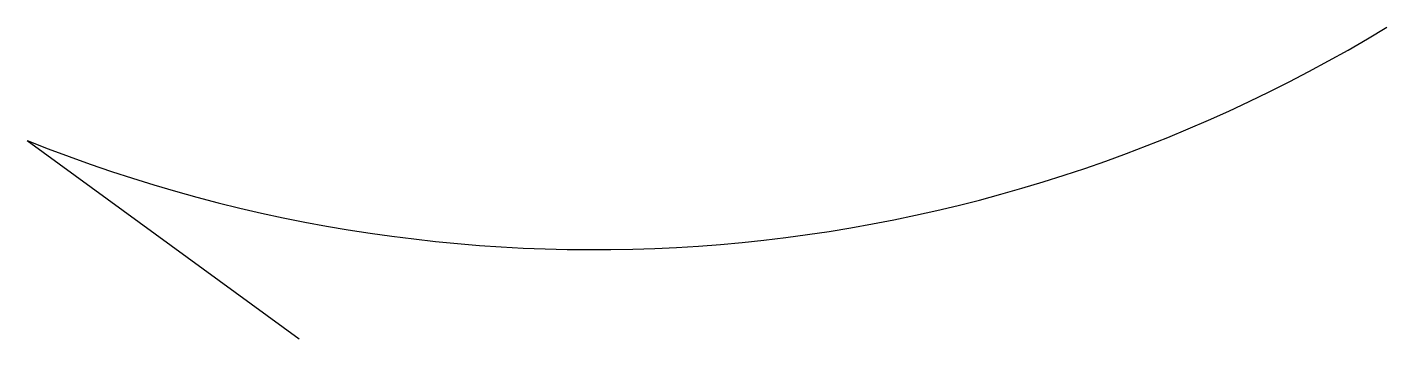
# Model space of a CAD drawing. Header units: millimetres. Extents: x 40 to 160, y 82 to 110.
import ezdxf

# ---------------------------------------------------------------- set-up
doc = ezdxf.new("R2010")
doc.units = ezdxf.units.MM
doc.layers.get('0').update_dxf_attribs({"linetype": 'CONTINUOUS', "lineweight": 25, "true_color": 0x000000})

msp = doc.modelspace()

# ---------------------------------------------------------------- linework, layer by layer
msp.add_line((40, 100), (64, 82.5))
msp.add_arc((90, 225), 134.63, 248.1986, 301.3287)

doc.saveas('drawing.dxf')
